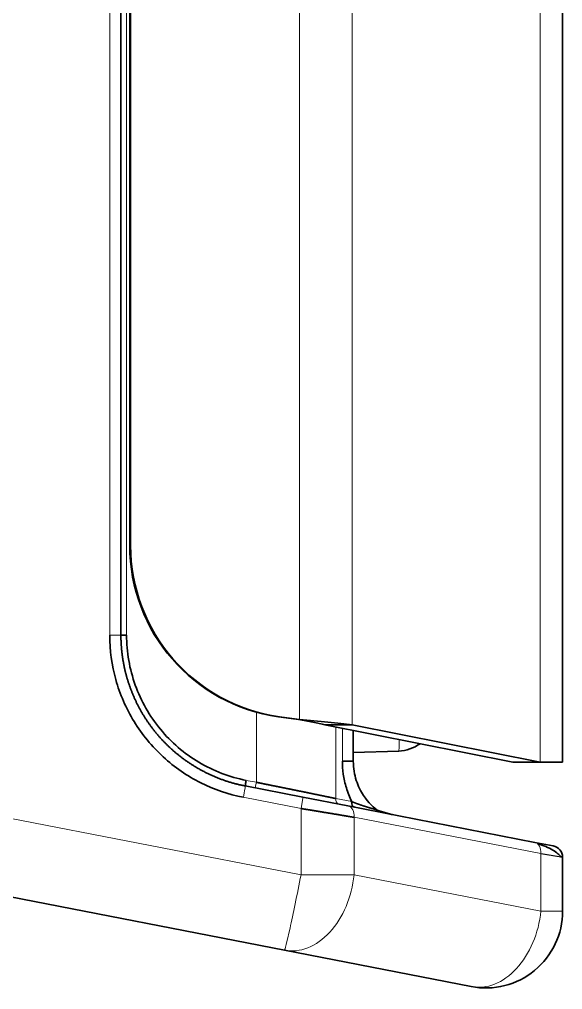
# Model space of a CAD drawing. Header units: inches. Extents: x -1096 to 3103, y -191 to 3207.
# Drawn here: x 3089.16 to 3103.31, y 1488.53 to 1513.76 of the extents above; entities that cross this region are included whole.
import ezdxf

# ---------------------------------------------------------------- set-up
doc = ezdxf.new("R2010")
doc.units = ezdxf.units.IN

msp = doc.modelspace()

# ---------------------------------------------------------------- linework, layer by layer
at = {"lineweight": 13}
for p, q in [((3102.72, 1670.141), (3102.72, 1494.441)), ((3097.824, 1668.926), (3097.824, 1495.414)), ((3096.454, 1668.559), (3096.454, 1495.55)), ((3091.514, 1664.246), (3091.514, 1497.748)), ((3091.952, 1497.748), (3091.952, 1664.246)), ((3092.036, 1500.08), (3092.058, 1500.08)), ((3095.332, 1495.747), (3095.332, 1493.918)), ((3095.931, 1495.624), (3095.909, 1495.624)), ((3097.402, 1493.495), (3097.402, 1495.359)), ((3097.571, 1495.326), (3097.571, 1494.468)), ((3095.068, 1493.969), (3095.332, 1493.918)), ((3096.495, 1493.235), (3094.993, 1493.527)), ((3097.402, 1493.495), (3097.814, 1493.415)), ((3096.495, 1493.235), (3096.495, 1491.512)), ((3088.63, 1493.041), (3096.495, 1491.512)), ((3102.739, 1492.062), (3097.876, 1493.007)), ((3097.876, 1491.512), (3097.876, 1493.007)), ((3102.739, 1492.062), (3102.739, 1490.567)), ((3097.876, 1491.512), (3096.495, 1491.512)), ((3097.876, 1491.512), (3102.739, 1490.567)), ((3103.306, 1490.567), (3102.739, 1490.567))]:
    msp.add_line(p, q, dxfattribs=at)
at = {"lineweight": 35}
for p, q in [((3103.306, 1670.141), (3103.306, 1494.441)), ((3092.036, 1664.501), (3092.036, 1500.08)), ((3092.058, 1664.501), (3092.058, 1500.08)), ((3091.806, 1497.748), (3091.806, 1664.246)), ((3096.432, 1495.55), (3095.909, 1495.624)), ((3096.454, 1495.55), (3095.931, 1495.624)), ((3096.432, 1495.55), (3096.454, 1495.55)), ((3102.013, 1494.441), (3097.117, 1495.414)), ((3097.117, 1495.414), (3097.824, 1495.414)), ((3102.72, 1494.441), (3097.824, 1495.414)), ((3097.854, 1494.454), (3097.854, 1495.269)), ((3099.041, 1494.731), (3097.854, 1494.69)), ((3102.013, 1494.441), (3102.72, 1494.441)), ((3103.306, 1494.441), (3102.72, 1494.441)), ((3096.545, 1493.53), (3095.043, 1493.822)), ((3097.718, 1493.302), (3096.545, 1493.53)), ((3097.718, 1493.302), (3102.581, 1492.356)), ((3103.063, 1492.263), (3102.581, 1492.356)), ((3103.306, 1491.968), (3103.256, 1491.977)), ((3103.306, 1490.567), (3103.306, 1491.968)), ((3096.061, 1489.549), (3088.196, 1491.078)), ((3100.924, 1488.604), (3096.061, 1489.549))]:
    msp.add_line(p, q, dxfattribs=at)
for centre, radius, start, end in [((3099.006, 1495.731), 1, 272, 305.968), ((3103.006, 1491.968), 0.3, 0, 79), ((3101.306, 1490.567), 2, 259, 0)]:
    msp.add_arc(centre, radius, start, end, dxfattribs=at)
for centre, major_axis, ratio, start_param, end_param in [((3096.535, 1500.08), (0, -4.5), 0.999762, 4.712389, 6.143559), ((3096.557, 1500.08), (0, 4.5), 0.999762, 1.570796, 3.001966), ((3097.921, 1493.415), (-0.029, -0.147), 0.709802, 4.849878, 6.283185)]:
    msp.add_ellipse(centre, major_axis=major_axis, ratio=ratio, start_param=start_param, end_param=end_param, dxfattribs=at)
at = {"lineweight": 13}
for centre, major_axis, ratio, start_param, end_param in [((3099.006, 1499.983), (-0.035, 5.252), 0.006638, 3.14178, 3.48), ((3095.336, 1493.918), (-0.029, -0.147), 0.025696, 4.717384, 6.283185), ((3096.487, 1493.235), (0.057, 0.294), 0.025696, 4.717384, 6.283185), ((3097.51, 1493.495), (0.029, 0.147), 0.709802, 1.707902, 3.141593), ((3097.661, 1493.007), (-0.057, -0.294), 0.709802, 1.707902, 3.141593), ((3102.524, 1492.062), (0.057, 0.294), 0.709802, 4.849495, 6.283185), ((3096.443, 1491.512), (0.382, 1.963), 0.709802, 3.141593, 4.849495), ((3096.443, 1491.512), (0.382, 1.963), 0.025696, 3.141593, 4.717384), ((3101.306, 1490.567), (0.382, 1.963), 0.709802, 3.141593, 4.849495)]:
    msp.add_ellipse(centre, major_axis=major_axis, ratio=ratio, start_param=start_param, end_param=end_param, dxfattribs=at)
for points, knots in [([(3091.806, 1497.748), (3091.805, 1497.748), (3091.792, 1497.748), (3091.724, 1497.748), (3091.62, 1497.748), (3091.547, 1497.748), (3091.514, 1497.748)], [0, 0, 0, 0, 0.246294, 0.503885, 0.761477, 1, 1, 1, 1]), ([(3094.993, 1493.527), (3095, 1493.56), (3095.014, 1493.633), (3095.032, 1493.738), (3095.043, 1493.808), (3095.044, 1493.821), (3095.043, 1493.822)], [0, 0, 0, 0, 0.235859, 0.490573, 0.745286, 1, 1, 1, 1]), ([(3103.256, 1491.977), (3103.255, 1491.977), (3103.253, 1491.977), (3103.249, 1491.978), (3103.243, 1491.979), (3103.237, 1491.98), (3103.231, 1491.981), (3103.224, 1491.982), (3103.218, 1491.983), (3103.211, 1491.984), (3103.203, 1491.985), (3103.196, 1491.986), (3103.188, 1491.988), (3103.18, 1491.989), (3103.172, 1491.99), (3103.163, 1491.992), (3103.154, 1491.993), (3103.145, 1491.995), (3103.136, 1491.996), (3103.126, 1491.998), (3103.117, 1491.999), (3103.106, 1492.001), (3103.096, 1492.003), (3103.085, 1492.005), (3103.075, 1492.006), (3103.063, 1492.008), (3103.052, 1492.01), (3103.04, 1492.012), (3103.028, 1492.014), (3103.016, 1492.016), (3103.004, 1492.018), (3102.991, 1492.02), (3102.978, 1492.022), (3102.965, 1492.024), (3102.952, 1492.026), (3102.938, 1492.029), (3102.924, 1492.031), (3102.91, 1492.033), (3102.896, 1492.036), (3102.881, 1492.038), (3102.866, 1492.041), (3102.851, 1492.043), (3102.836, 1492.046), (3102.82, 1492.048), (3102.804, 1492.051), (3102.788, 1492.054), (3102.772, 1492.056), (3102.755, 1492.059), (3102.744, 1492.061), (3102.739, 1492.062)], [0, 0, 0, 0, 0.006833, 0.027924, 0.049036, 0.070169, 0.091324, 0.1125, 0.133697, 0.154916, 0.176157, 0.19742, 0.218704, 0.24001, 0.261338, 0.282688, 0.30406, 0.325455, 0.346871, 0.36831, 0.389771, 0.411254, 0.43276, 0.454288, 0.475839, 0.497413, 0.519009, 0.540628, 0.56227, 0.583935, 0.605623, 0.627334, 0.649067, 0.670824, 0.692605, 0.714408, 0.736235, 0.758085, 0.779959, 0.801856, 0.823777, 0.845722, 0.86769, 0.889682, 0.911697, 0.933737, 0.955801, 0.977888, 1, 1, 1, 1])]:
    msp.add_open_spline(points, degree=3, knots=knots, dxfattribs=at)
at = {"lineweight": 35}
msp.add_open_spline([(3091.514, 1497.748), (3091.514, 1497.35), (3091.619, 1496.582), (3092.1, 1495.47), (3092.869, 1494.538), (3093.868, 1493.853), (3094.602, 1493.604), (3094.993, 1493.527)], degree=3, dxfattribs=at)
for points, knots in [([(3091.952, 1497.748), (3091.933, 1497.748), (3091.913, 1497.748), (3091.878, 1497.748), (3091.862, 1497.748), (3091.835, 1497.748), (3091.824, 1497.748), (3091.81, 1497.748), (3091.806, 1497.748), (3091.807, 1497.748)], [0, 0, 0, 0, 0.25, 0.25, 0.5, 0.5, 0.75, 0.75, 1, 1, 1, 1]), ([(3091.806, 1497.748), (3091.806, 1497.738), (3091.806, 1497.718), (3091.807, 1497.687), (3091.807, 1497.657), (3091.808, 1497.626), (3091.809, 1497.595), (3091.81, 1497.564), (3091.812, 1497.533), (3091.814, 1497.502), (3091.816, 1497.471), (3091.818, 1497.44), (3091.821, 1497.408), (3091.823, 1497.377), (3091.826, 1497.345), (3091.83, 1497.314), (3091.833, 1497.282), (3091.837, 1497.25), (3091.841, 1497.219), (3091.846, 1497.187), (3091.85, 1497.155), (3091.855, 1497.123), (3091.86, 1497.091), (3091.866, 1497.059), (3091.872, 1497.027), (3091.878, 1496.994), (3091.884, 1496.962), (3091.891, 1496.93), (3091.898, 1496.897), (3091.905, 1496.865), (3091.912, 1496.833), (3091.92, 1496.8), (3091.928, 1496.768), (3091.936, 1496.735), (3091.945, 1496.703), (3091.954, 1496.67), (3091.963, 1496.638), (3091.973, 1496.605), (3091.983, 1496.572), (3091.993, 1496.54), (3092.003, 1496.507), (3092.014, 1496.474), (3092.025, 1496.442), (3092.037, 1496.409), (3092.049, 1496.376), (3092.061, 1496.344), (3092.073, 1496.311), (3092.086, 1496.279), (3092.099, 1496.246), (3092.112, 1496.213), (3092.126, 1496.181), (3092.14, 1496.148), (3092.154, 1496.116), (3092.169, 1496.084), (3092.184, 1496.051), (3092.199, 1496.019), (3092.215, 1495.986), (3092.231, 1495.954), (3092.247, 1495.922), (3092.264, 1495.89), (3092.281, 1495.858), (3092.298, 1495.826), (3092.316, 1495.794), (3092.334, 1495.762), (3092.352, 1495.73), (3092.371, 1495.699), (3092.39, 1495.667), (3092.41, 1495.635), (3092.429, 1495.604), (3092.449, 1495.573), (3092.47, 1495.541), (3092.491, 1495.51), (3092.512, 1495.479), (3092.533, 1495.448), (3092.555, 1495.418), (3092.577, 1495.387), (3092.6, 1495.357), (3092.623, 1495.326), (3092.646, 1495.296), (3092.669, 1495.266), (3092.693, 1495.236), (3092.718, 1495.206), (3092.742, 1495.176), (3092.767, 1495.147), (3092.793, 1495.118), (3092.818, 1495.089), (3092.844, 1495.06), (3092.871, 1495.031), (3092.897, 1495.002), (3092.925, 1494.974), (3092.952, 1494.946), (3092.98, 1494.918), (3093.008, 1494.89), (3093.036, 1494.862), (3093.065, 1494.835), (3093.094, 1494.808), (3093.124, 1494.781), (3093.154, 1494.754), (3093.184, 1494.727), (3093.214, 1494.701), (3093.245, 1494.675), (3093.277, 1494.65), (3093.308, 1494.624), (3093.34, 1494.599), (3093.372, 1494.574), (3093.405, 1494.549), (3093.438, 1494.525), (3093.471, 1494.501), (3093.504, 1494.477), (3093.538, 1494.453), (3093.572, 1494.43), (3093.607, 1494.407), (3093.642, 1494.384), (3093.677, 1494.362), (3093.712, 1494.34), (3093.748, 1494.318), (3093.784, 1494.297), (3093.821, 1494.276), (3093.858, 1494.255), (3093.895, 1494.234), (3093.932, 1494.214), (3093.97, 1494.195), (3094.007, 1494.175), (3094.046, 1494.156), (3094.084, 1494.138), (3094.123, 1494.119), (3094.162, 1494.102), (3094.202, 1494.084), (3094.241, 1494.067), (3094.281, 1494.05), (3094.321, 1494.034), (3094.362, 1494.018), (3094.403, 1494.002), (3094.444, 1493.987), (3094.485, 1493.973), (3094.526, 1493.958), (3094.568, 1493.944), (3094.61, 1493.931), (3094.652, 1493.918), (3094.695, 1493.906), (3094.738, 1493.893), (3094.781, 1493.882), (3094.824, 1493.871), (3094.867, 1493.86), (3094.911, 1493.85), (3094.955, 1493.84), (3094.999, 1493.83), (3095.028, 1493.825), (3095.043, 1493.822)], [0, 0, 0, 0, 0.005517, 0.011052, 0.016606, 0.022178, 0.027769, 0.033378, 0.039005, 0.04465, 0.050314, 0.055997, 0.061697, 0.067416, 0.073154, 0.078909, 0.084684, 0.090476, 0.096287, 0.102116, 0.107964, 0.11383, 0.119714, 0.125617, 0.131538, 0.137477, 0.143435, 0.149411, 0.155406, 0.161419, 0.16745, 0.1735, 0.179568, 0.185654, 0.191759, 0.197882, 0.204023, 0.210183, 0.216362, 0.222558, 0.228773, 0.235007, 0.241258, 0.247529, 0.253817, 0.260124, 0.266449, 0.272793, 0.279155, 0.285535, 0.291934, 0.298351, 0.304787, 0.311241, 0.317713, 0.324204, 0.330713, 0.33724, 0.343786, 0.35035, 0.356933, 0.363534, 0.370153, 0.376791, 0.383447, 0.390121, 0.396814, 0.403525, 0.410255, 0.417003, 0.423769, 0.430554, 0.437357, 0.444179, 0.451019, 0.457877, 0.464754, 0.471649, 0.478562, 0.485494, 0.492444, 0.499413, 0.5064, 0.513405, 0.520429, 0.527471, 0.534532, 0.541611, 0.548708, 0.555824, 0.562958, 0.57011, 0.577281, 0.58447, 0.591678, 0.598904, 0.606148, 0.613411, 0.620692, 0.627992, 0.63531, 0.642646, 0.650001, 0.657374, 0.664766, 0.672176, 0.679604, 0.687051, 0.694516, 0.701999, 0.709501, 0.717021, 0.72456, 0.732117, 0.739692, 0.747286, 0.754898, 0.762529, 0.770178, 0.777845, 0.785531, 0.793235, 0.800958, 0.808699, 0.816458, 0.824236, 0.832032, 0.839847, 0.84768, 0.855531, 0.863401, 0.871289, 0.879195, 0.88712, 0.895063, 0.903025, 0.911005, 0.919004, 0.92702, 0.935056, 0.943109, 0.951181, 0.959272, 0.967381, 0.975508, 0.983654, 0.991818, 1, 1, 1, 1]), ([(3095.068, 1493.969), (3094.851, 1494.011), (3094.637, 1494.072), (3094.224, 1494.23), (3094.024, 1494.327), (3093.645, 1494.553), (3093.464, 1494.683), (3093.129, 1494.971), (3092.973, 1495.129), (3092.692, 1495.47), (3092.566, 1495.653), (3092.347, 1496.038), (3092.255, 1496.239), (3092.105, 1496.656), (3092.048, 1496.87), (3091.972, 1497.306), (3091.952, 1497.527), (3091.952, 1497.748)], [0, 0, 0, 0, 0.125, 0.125, 0.25, 0.25, 0.375, 0.375, 0.5, 0.5, 0.625, 0.625, 0.75, 0.75, 0.875, 0.875, 1, 1, 1, 1]), ([(3097.117, 1495.414), (3097.072, 1495.425), (3097.023, 1495.436), (3096.917, 1495.459), (3096.861, 1495.471), (3096.744, 1495.493), (3096.683, 1495.505), (3096.559, 1495.528), (3096.496, 1495.539), (3096.432, 1495.55)], [0, 0, 0, 0, 0.25, 0.25, 0.5, 0.5, 0.75, 0.75, 1, 1, 1, 1]), ([(3097.824, 1495.414), (3097.644, 1495.436), (3097.43, 1495.459), (3096.962, 1495.505), (3096.708, 1495.528), (3096.454, 1495.55)], [0, 0, 0, 0, 0.5, 0.5, 1, 1, 1, 1]), ([(3097.854, 1494.468), (3097.857, 1494.468), (3097.834, 1494.468), (3097.725, 1494.468), (3097.624, 1494.468), (3097.571, 1494.468)], [0, 0, 0, 0, 0.318894, 0.659531, 1, 1, 1, 1]), ([(3097.814, 1493.415), (3097.814, 1493.415), (3097.814, 1493.415), (3097.758, 1493.534), (3097.666, 1493.773), (3097.587, 1494.133), (3097.571, 1494.358), (3097.571, 1494.468)], [0, 0, 0, 0, 0.000311, 0.000311, 0.33354, 0.66677, 1, 1, 1, 1]), ([(3098.536, 1493.16), (3098.38, 1493.246), (3098.169, 1493.468), (3097.914, 1493.942), (3097.864, 1494.282), (3097.854, 1494.468)], [0, 0, 0, 0, 0.459871, 0.735225, 1, 1, 1, 1]), ([(3095.043, 1493.822), (3095.042, 1493.822), (3095.043, 1493.826), (3095.045, 1493.841), (3095.046, 1493.852), (3095.051, 1493.879), (3095.054, 1493.895), (3095.06, 1493.931), (3095.064, 1493.95), (3095.068, 1493.969)], [0, 0, 0, 0, 0.25, 0.25, 0.5, 0.5, 0.75, 0.75, 1, 1, 1, 1]), ([(3095.332, 1493.918), (3095.341, 1493.916), (3095.36, 1493.912), (3095.388, 1493.906), (3095.415, 1493.901), (3095.443, 1493.895), (3095.471, 1493.889), (3095.498, 1493.884), (3095.525, 1493.878), (3095.552, 1493.873), (3095.579, 1493.867), (3095.606, 1493.862), (3095.633, 1493.857), (3095.659, 1493.851), (3095.685, 1493.846), (3095.711, 1493.841), (3095.738, 1493.835), (3095.763, 1493.83), (3095.789, 1493.825), (3095.815, 1493.82), (3095.84, 1493.815), (3095.865, 1493.81), (3095.89, 1493.805), (3095.915, 1493.8), (3095.94, 1493.795), (3095.965, 1493.79), (3095.989, 1493.785), (3096.013, 1493.78), (3096.037, 1493.775), (3096.061, 1493.77), (3096.085, 1493.765), (3096.108, 1493.761), (3096.132, 1493.756), (3096.155, 1493.751), (3096.178, 1493.747), (3096.201, 1493.742), (3096.224, 1493.737), (3096.246, 1493.733), (3096.268, 1493.728), (3096.291, 1493.724), (3096.313, 1493.719), (3096.334, 1493.715), (3096.356, 1493.711), (3096.377, 1493.706), (3096.399, 1493.702), (3096.42, 1493.698), (3096.441, 1493.693), (3096.461, 1493.689), (3096.482, 1493.685), (3096.502, 1493.681), (3096.523, 1493.677), (3096.543, 1493.673), (3096.562, 1493.669), (3096.582, 1493.665), (3096.602, 1493.661), (3096.621, 1493.657), (3096.64, 1493.653), (3096.659, 1493.649), (3096.678, 1493.645), (3096.696, 1493.641), (3096.715, 1493.637), (3096.733, 1493.634), (3096.751, 1493.63), (3096.769, 1493.626), (3096.787, 1493.623), (3096.804, 1493.619), (3096.822, 1493.615), (3096.839, 1493.612), (3096.856, 1493.608), (3096.873, 1493.605), (3096.889, 1493.601), (3096.906, 1493.598), (3096.922, 1493.595), (3096.938, 1493.591), (3096.954, 1493.588), (3096.97, 1493.585), (3096.986, 1493.581), (3097.001, 1493.578), (3097.017, 1493.575), (3097.032, 1493.572), (3097.047, 1493.569), (3097.061, 1493.566), (3097.076, 1493.563), (3097.091, 1493.56), (3097.105, 1493.557), (3097.119, 1493.554), (3097.133, 1493.551), (3097.147, 1493.548), (3097.161, 1493.545), (3097.174, 1493.542), (3097.188, 1493.539), (3097.201, 1493.537), (3097.214, 1493.534), (3097.227, 1493.531), (3097.239, 1493.529), (3097.252, 1493.526), (3097.264, 1493.523), (3097.277, 1493.521), (3097.289, 1493.518), (3097.301, 1493.516), (3097.313, 1493.513), (3097.324, 1493.511), (3097.336, 1493.509), (3097.347, 1493.506), (3097.359, 1493.504), (3097.37, 1493.502), (3097.381, 1493.499), (3097.391, 1493.497), (3097.399, 1493.496), (3097.402, 1493.495)], [0, 0, 0, 0, 0.012146, 0.024238, 0.036278, 0.048265, 0.060199, 0.07208, 0.083908, 0.095684, 0.107406, 0.119076, 0.130692, 0.142256, 0.153767, 0.165225, 0.176631, 0.187983, 0.199283, 0.210529, 0.221723, 0.232864, 0.243952, 0.254987, 0.26597, 0.276899, 0.287776, 0.298599, 0.30937, 0.320088, 0.330754, 0.341366, 0.351925, 0.362432, 0.372886, 0.383287, 0.393635, 0.40393, 0.414173, 0.424363, 0.434499, 0.444583, 0.454615, 0.464593, 0.474518, 0.484391, 0.494211, 0.503978, 0.513692, 0.523354, 0.532962, 0.542518, 0.552021, 0.561471, 0.570869, 0.580213, 0.589505, 0.598744, 0.60793, 0.617064, 0.626144, 0.635172, 0.644147, 0.653069, 0.661939, 0.670756, 0.679519, 0.688231, 0.696889, 0.705495, 0.714048, 0.722548, 0.730995, 0.73939, 0.747732, 0.756021, 0.764257, 0.772441, 0.780572, 0.78865, 0.796675, 0.804648, 0.812568, 0.820435, 0.82825, 0.836012, 0.843721, 0.851378, 0.858982, 0.866533, 0.874031, 0.881477, 0.88887, 0.89621, 0.903498, 0.910733, 0.917916, 0.925045, 0.932123, 0.939147, 0.946119, 0.953038, 0.959905, 0.966719, 0.97348, 0.980189, 0.986845, 0.993449, 1, 1, 1, 1]), ([(3097.814, 1493.415), (3097.82, 1493.413), (3097.83, 1493.409), (3097.846, 1493.403), (3097.862, 1493.397), (3097.879, 1493.39), (3097.896, 1493.384), (3097.914, 1493.377), (3097.932, 1493.37), (3097.95, 1493.364), (3097.968, 1493.357), (3097.987, 1493.35), (3098.006, 1493.343), (3098.026, 1493.336), (3098.045, 1493.329), (3098.065, 1493.323), (3098.085, 1493.316), (3098.105, 1493.31), (3098.125, 1493.303), (3098.145, 1493.297), (3098.165, 1493.29), (3098.185, 1493.284), (3098.205, 1493.278), (3098.225, 1493.272), (3098.245, 1493.266), (3098.265, 1493.26), (3098.285, 1493.254), (3098.305, 1493.248), (3098.324, 1493.243), (3098.344, 1493.237), (3098.363, 1493.231), (3098.383, 1493.225), (3098.402, 1493.219), (3098.421, 1493.213), (3098.44, 1493.207), (3098.459, 1493.201), (3098.479, 1493.194), (3098.497, 1493.188), (3098.516, 1493.182), (3098.533, 1493.176), (3098.551, 1493.171), (3098.567, 1493.165), (3098.583, 1493.16), (3098.599, 1493.156), (3098.614, 1493.151), (3098.628, 1493.146), (3098.643, 1493.142), (3098.656, 1493.138), (3098.67, 1493.134), (3098.683, 1493.13), (3098.696, 1493.126), (3098.708, 1493.122), (3098.72, 1493.118), (3098.732, 1493.115), (3098.744, 1493.111), (3098.755, 1493.108), (3098.767, 1493.104), (3098.778, 1493.101), (3098.789, 1493.098), (3098.8, 1493.095), (3098.811, 1493.092), (3098.821, 1493.089), (3098.832, 1493.087), (3098.842, 1493.084), (3098.853, 1493.082), (3098.863, 1493.079), (3098.873, 1493.077), (3098.88, 1493.076), (3098.883, 1493.075)], [0, 0, 0, 0, 0.008785, 0.017923, 0.027413, 0.037254, 0.047443, 0.057979, 0.068859, 0.080081, 0.091643, 0.103542, 0.115776, 0.128341, 0.141236, 0.154457, 0.167999, 0.181857, 0.196027, 0.210503, 0.225284, 0.240365, 0.255744, 0.27142, 0.287392, 0.303657, 0.32021, 0.337045, 0.354154, 0.371529, 0.389164, 0.407051, 0.425181, 0.443548, 0.462142, 0.480954, 0.499974, 0.519187, 0.538211, 0.55704, 0.575669, 0.594095, 0.612313, 0.63032, 0.648114, 0.665692, 0.683052, 0.700196, 0.717124, 0.733838, 0.750341, 0.766633, 0.782716, 0.798593, 0.814263, 0.82973, 0.844994, 0.86006, 0.874927, 0.889598, 0.904074, 0.918354, 0.932441, 0.946336, 0.960039, 0.973551, 0.986872, 1, 1, 1, 1]), ([(3097.876, 1493.007), (3097.871, 1493.008), (3097.86, 1493.01), (3097.845, 1493.012), (3097.829, 1493.015), (3097.813, 1493.018), (3097.796, 1493.02), (3097.779, 1493.023), (3097.761, 1493.026), (3097.743, 1493.029), (3097.725, 1493.032), (3097.706, 1493.036), (3097.686, 1493.039), (3097.666, 1493.042), (3097.646, 1493.046), (3097.625, 1493.049), (3097.603, 1493.053), (3097.581, 1493.057), (3097.559, 1493.06), (3097.536, 1493.064), (3097.513, 1493.068), (3097.489, 1493.072), (3097.464, 1493.076), (3097.44, 1493.08), (3097.414, 1493.085), (3097.388, 1493.089), (3097.362, 1493.093), (3097.335, 1493.098), (3097.307, 1493.102), (3097.279, 1493.107), (3097.25, 1493.112), (3097.221, 1493.116), (3097.192, 1493.121), (3097.162, 1493.126), (3097.131, 1493.131), (3097.1, 1493.136), (3097.068, 1493.142), (3097.036, 1493.147), (3097.003, 1493.152), (3096.97, 1493.158), (3096.936, 1493.163), (3096.902, 1493.169), (3096.867, 1493.174), (3096.832, 1493.18), (3096.796, 1493.186), (3096.76, 1493.192), (3096.724, 1493.198), (3096.687, 1493.204), (3096.649, 1493.21), (3096.611, 1493.216), (3096.573, 1493.222), (3096.534, 1493.229), (3096.508, 1493.233), (3096.495, 1493.235)], [0, 0, 0, 0, 0.013834, 0.027899, 0.042195, 0.056721, 0.071477, 0.086465, 0.101683, 0.117132, 0.132811, 0.148721, 0.164863, 0.181235, 0.197838, 0.214671, 0.231736, 0.249032, 0.266558, 0.284316, 0.302305, 0.320524, 0.338975, 0.357657, 0.376569, 0.395713, 0.415088, 0.434694, 0.454532, 0.4746, 0.4949, 0.515431, 0.536193, 0.557186, 0.57841, 0.599866, 0.621553, 0.643471, 0.66562, 0.688001, 0.710613, 0.733456, 0.756531, 0.779837, 0.803374, 0.827142, 0.851142, 0.875373, 0.899836, 0.92453, 0.949455, 0.974612, 1, 1, 1, 1]), ([(3103.268, 1491.974), (3103.25, 1492.002), (3103.194, 1492.059), (3103.057, 1492.154), (3102.873, 1492.247), (3102.727, 1492.3), (3102.648, 1492.326)], [0, 0, 0, 0, 0.256113, 0.509459, 0.757974, 1, 1, 1, 1])]:
    msp.add_open_spline(points, degree=3, knots=knots, dxfattribs=at)

doc.saveas('drawing.dxf')
